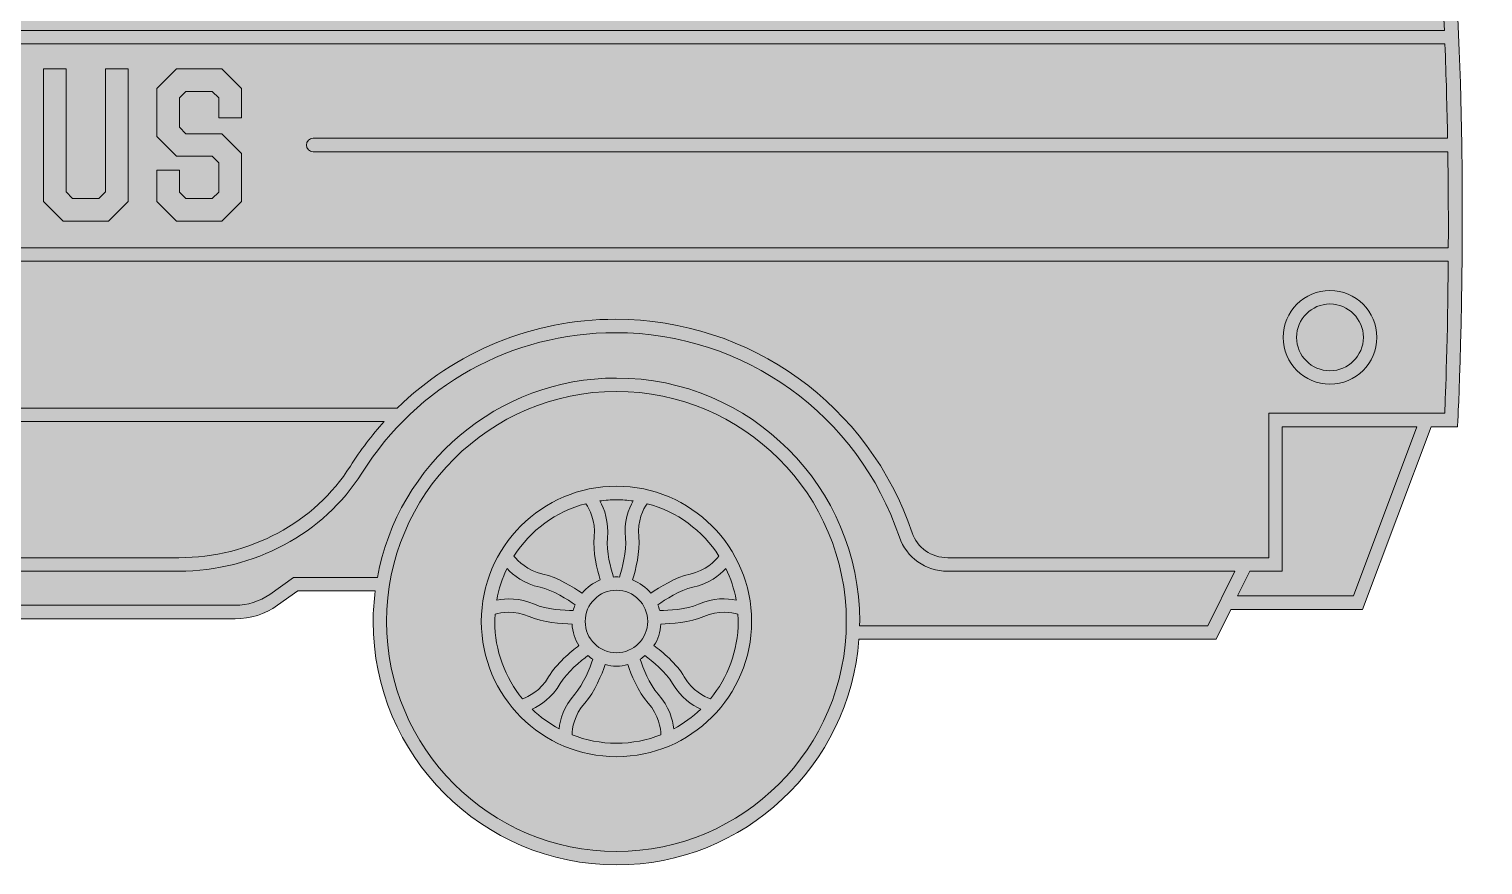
# Model space of a CAD drawing. Header units: inches. Extents: x -0.45 to 4.47, y -3.01 to -1.01.
# Drawn here: x 2.495 to 4.472, y -3.013 to -1.878 of the extents above; entities that cross this region are included whole.
import ezdxf

# ---------------------------------------------------------------- set-up
doc = ezdxf.new("R2010")
doc.units = ezdxf.units.IN
doc.header["$MEASUREMENT"] = 0
doc.layers.add('Design', color=7, linetype='Continuous', lineweight=0)

msp = doc.modelspace()

# ---------------------------------------------------------------- hatches: boundary and pattern name
at = {"layer": 'Design', "true_color": 0xf8e0c5, "transparency": 33554687}
h = msp.add_hatch(color=254, dxfattribs=at)
h.dxf.hatch_style = 2
edge = h.paths.add_edge_path()
edge.add_spline(control_points=[(4.459069381996616, -1.164921761727984), (4.459069381996616, -1.164921761727984), (4.458623464116119, -1.156270954846503), (4.458623464116119, -1.156270954846503), (4.458623464116119, -1.156270954846503), (4.324377656605671, -1.156270954846503), (4.324377656605671, -1.156270954846503), (4.309766042456759, -1.119342265573866), (4.293464399540804, -1.086161516086715), (4.275190684798366, -1.057937143841185), (4.275190684798366, -1.057937143841185), (4.272479504085014, -1.053772270837422), (4.272479504085014, -1.053772270837422), (4.272479504085014, -1.053772270837422), (1.029069045279129, -1.053772270837422), (1.029069045279129, -1.053772270837422), (1.029069045279129, -1.053772270837422), (0.9486522147118295, -1.008832666841802), (0.9486522147118295, -1.008832666841802), (0.9486522147118295, -1.008832666841802), (0.5208564368863967, -1.008832666841802), (0.5208564368863967, -1.008832666841802), (0.5208564368863967, -1.008832666841802), (0.5208564368863967, -1.131040921168467), (0.5208564368863967, -1.131040921168467), (0.5208564368863967, -1.131040921168467), (0.4136577784169555, -1.131040921168467), (0.4136577784169555, -1.131040921168467), (0.4136577784169555, -1.131040921168467), (0.4136577784169555, -1.140119809215219), (0.4136577784169555, -1.140119809215219), (0.413648860059349, -1.141085221426477), (0.4146599788533523, -1.234031229640802), (0.5208564368863967, -1.253003920660881), (0.5208564368863967, -1.253003920660881), (0.5208564368863967, -1.367689540343715), (0.5208564368863967, -1.367689540343715), (0.5208564368863967, -1.367689540343715), (0.5838735517570133, -1.367689540343715), (0.5838735517570133, -1.367689540343715), (0.5838735517570133, -1.367689540343715), (0.5757210581069911, -1.459013522267759), (0.5757210581069911, -1.459013522267759), (0.5757210581069911, -1.459013522267759), (0.5450608594393063, -1.459013522267759), (0.5450608594393063, -1.459013522267759), (0.5256991050684974, -1.459013522267759), (0.5092982454241337, -1.474130138416323), (0.5077286144848157, -1.493429464283862), (0.5077286144848157, -1.493429464283862), (0.4907658983110221, -1.702333072935099), (0.4907658983110221, -1.702333072935099), (0.4899186543380867, -1.712856734914629), (0.4935751809581082, -1.723309050033271), (0.5008079689796179, -1.731005592650515), (0.5078802265641748, -1.738532686473162), (0.5177885218686243, -1.742813498125858), (0.5280981432655255, -1.742813498125858), (0.5283300205633674, -1.742813498125858), (0.5504141035945749, -1.742386531755288), (0.5504141035945749, -1.742386531755288), (0.5504141035945749, -1.742386531755288), (0.5435269019304264, -1.819564883715543), (0.5435269019304264, -1.819564883715543), (0.5435269019304264, -1.819564883715543), (-0.241770159040243, -1.882109325632844), (-0.241770159040243, -1.882109325632844), (-0.2587685486444747, -1.883464915989533), (-0.2749732044214221, -1.888307584171633), (-0.2899382084906266, -1.896512473172618), (-0.2899382084906266, -1.896512473172618), (-0.3581903992782018, -1.933942820060843), (-0.3581903992782018, -1.933942820060843), (-0.3966285205763016, -1.955016899092722), (-0.4205029638976486, -1.99533679384649), (-0.4205029638976486, -2.039161603140883), (-0.4205029638976486, -2.039161603140883), (-0.4205029638976486, -2.337766052631195), (-0.4205029638976486, -2.337766052631195), (-0.4205029638976486, -2.337766052631195), (-0.379378187369601, -2.425094610346074), (-0.379378187369601, -2.425094610346074), (-0.4176390563102233, -2.430324112289503), (-0.4473115468726216, -2.462875002770488), (-0.4473115468726216, -2.502541627829335), (-0.4473115468726216, -2.502541627829335), (-0.4473115468726216, -2.578222810505824), (-0.4473115468726216, -2.578222810505824), (-0.4473115468726216, -2.621512518343656), (-0.4120929526716408, -2.65674003090223), (-0.3687943264762149, -2.65674003090223), (-0.3687943264762149, -2.65674003090223), (-0.2548054534816325, -2.65674003090223), (-0.2548054534816325, -2.65674003090223), (-0.2554676415341595, -2.665267095571885), (-0.2561108780767729, -2.673803078599146), (-0.2561108780767729, -2.682496247679257), (-0.2561108780767729, -2.864894497514266), (-0.1077183258078094, -3.013295968140836), (0.0746888423848304, -3.013295968140836), (0.2570960105774449, -3.013295968140836), (0.4054885628464086, -2.864894497514266), (0.4054885628464086, -2.682496247679257), (0.4054885628464086, -2.673803078599146), (0.4048453263037951, -2.665267095571885), (0.4041831382512682, -2.65674003090223), (0.4041831382512682, -2.65674003090223), (0.4428029710856739, -2.65674003090223), (0.4428029710856739, -2.65674003090223), (0.4428029710856739, -2.65674003090223), (0.4428029710856739, -2.696943987007089), (0.4428029710856739, -2.696943987007089), (0.4428029710856739, -2.696943987007089), (0.5342484656321554, -2.696943987007089), (0.5342484656321554, -2.696943987007089), (0.5342484656321554, -2.696943987007089), (0.5902145040175684, -2.735578312172593), (0.5902145040175684, -2.735578312172593), (0.5902145040175684, -2.735578312172593), (2.163573316817948, -2.735578312172593), (2.163573316817948, -2.735578312172593), (2.163573316817948, -2.735578312172593), (2.207059228523172, -2.701545859533729), (2.207059228523172, -2.701545859533729), (2.225787779503712, -2.686901916338506), (2.249207386586956, -2.678821884344036), (2.27300156468982, -2.678821884344036), (2.27300156468982, -2.678821884344036), (2.774998077828538, -2.678821884344036), (2.774998077828538, -2.678821884344036), (2.795706504198455, -2.678821884344036), (2.815612278383443, -2.672507687156313), (2.832521484411573, -2.66055708795923), (2.832521484411573, -2.66055708795923), (2.860275413293164, -2.640972374648173), (2.860275413293164, -2.640972374648173), (2.860275413293164, -2.640972374648173), (2.965573346797024, -2.640972374648173), (2.965573346797024, -2.640972374648173), (2.963854333367736, -2.654606313844118), (2.962675995368549, -2.668403013066406), (2.962675995368549, -2.682496247679257), (2.962675995368549, -2.864894497514266), (3.11107746599512, -3.013295968140836), (3.293475715830127, -3.013295968140836), (3.467698061326397, -3.013295968140836), (3.610560117082589, -2.877810508922619), (3.623048047325684, -2.70671850694738), (3.623048047325684, -2.70671850694738), (4.108720621654431, -2.70671850694738), (4.108720621654431, -2.70671850694738), (4.108720621654431, -2.70671850694738), (4.128817025733344, -2.666050796246837), (4.128817025733344, -2.666050796246837), (4.128817025733344, -2.666050796246837), (4.30806375094802, -2.666050796246837), (4.30806375094802, -2.666050796246837), (4.30806375094802, -2.666050796246837), (4.401092253970192, -2.417852903966958), (4.401092253970192, -2.417852903966958), (4.401092253970192, -2.417852903966958), (4.437023201985261, -2.417852903966958), (4.437023201985261, -2.417852903966958), (4.437023201985261, -2.417852903966958), (4.437469119865757, -2.409184260370264), (4.437469119865757, -2.409184260370264), (4.439226036314898, -2.375000195652015), (4.471574034160235, -1.70733515675949), (4.365894840868551, -1.288000670716314), (4.410730768956985, -1.253136581230326), (4.461167425624302, -1.20478793503835), (4.459069381996616, -1.164921761727984)], knot_values=[0, 0, 0, 0, 1, 1, 1, 2, 2, 2, 3, 3, 3, 4, 4, 4, 5, 5, 5, 6, 6, 6, 7, 7, 7, 8, 8, 8, 9, 9, 9, 10, 10, 10, 11, 11, 11, 12, 12, 12, 13, 13, 13, 14, 14, 14, 15, 15, 15, 16, 16, 16, 17, 17, 17, 18, 18, 18, 19, 19, 19, 20, 20, 20, 21, 21, 21, 22, 22, 22, 23, 23, 23, 24, 24, 24, 25, 25, 25, 26, 26, 26, 27, 27, 27, 28, 28, 28, 29, 29, 29, 30, 30, 30, 31, 31, 31, 32, 32, 32, 33, 33, 33, 34, 34, 34, 35, 35, 35, 36, 36, 36, 37, 37, 37, 38, 38, 38, 39, 39, 39, 40, 40, 40, 41, 41, 41, 42, 42, 42, 43, 43, 43, 44, 44, 44, 45, 45, 45, 46, 46, 46, 47, 47, 47, 48, 48, 48, 49, 49, 49, 50, 50, 50, 51, 51, 51, 52, 52, 52, 53, 53, 53, 54, 54, 54, 55, 55, 55, 56, 56, 56, 57, 57, 57, 57], degree=3, periodic=0)

# ---------------------------------------------------------------- linework, layer by layer
at = {"layer": 'Design'}
for points, knots in [([(4.459069381996616, -1.164921761727984), (4.459069381996616, -1.164921761727984), (4.458623464116119, -1.156270954846503), (4.458623464116119, -1.156270954846503), (4.458623464116119, -1.156270954846503), (4.324377656605671, -1.156270954846503), (4.324377656605671, -1.156270954846503), (4.309766042456759, -1.119342265573866), (4.293464399540804, -1.086161516086715), (4.275190684798366, -1.057937143841185), (4.275190684798366, -1.057937143841185), (4.272479504085014, -1.053772270837422), (4.272479504085014, -1.053772270837422), (4.272479504085014, -1.053772270837422), (1.029069045279129, -1.053772270837422), (1.029069045279129, -1.053772270837422), (1.029069045279129, -1.053772270837422), (0.9486522147118295, -1.008832666841802), (0.9486522147118295, -1.008832666841802), (0.9486522147118295, -1.008832666841802), (0.5208564368863967, -1.008832666841802), (0.5208564368863967, -1.008832666841802), (0.5208564368863967, -1.008832666841802), (0.5208564368863967, -1.131040921168467), (0.5208564368863967, -1.131040921168467), (0.5208564368863967, -1.131040921168467), (0.4136577784169555, -1.131040921168467), (0.4136577784169555, -1.131040921168467), (0.4136577784169555, -1.131040921168467), (0.4136577784169555, -1.140119809215219), (0.4136577784169555, -1.140119809215219), (0.413648860059349, -1.141085221426477), (0.4146599788533523, -1.234031229640802), (0.5208564368863967, -1.253003920660881), (0.5208564368863967, -1.253003920660881), (0.5208564368863967, -1.367689540343715), (0.5208564368863967, -1.367689540343715), (0.5208564368863967, -1.367689540343715), (0.5838735517570133, -1.367689540343715), (0.5838735517570133, -1.367689540343715), (0.5838735517570133, -1.367689540343715), (0.5757210581069911, -1.459013522267759), (0.5757210581069911, -1.459013522267759), (0.5757210581069911, -1.459013522267759), (0.5450608594393063, -1.459013522267759), (0.5450608594393063, -1.459013522267759), (0.5256991050684974, -1.459013522267759), (0.5092982454241337, -1.474130138416323), (0.5077286144848157, -1.493429464283862), (0.5077286144848157, -1.493429464283862), (0.4907658983110221, -1.702333072935099), (0.4907658983110221, -1.702333072935099), (0.4899186543380867, -1.712856734914629), (0.4935751809581082, -1.723309050033271), (0.5008079689796179, -1.731005592650515), (0.5078802265641748, -1.738532686473162), (0.5177885218686243, -1.742813498125858), (0.5280981432655255, -1.742813498125858), (0.5283300205633674, -1.742813498125858), (0.5504141035945749, -1.742386531755288), (0.5504141035945749, -1.742386531755288), (0.5504141035945749, -1.742386531755288), (0.5435269019304264, -1.819564883715543), (0.5435269019304264, -1.819564883715543), (0.5435269019304264, -1.819564883715543), (-0.241770159040243, -1.882109325632844), (-0.241770159040243, -1.882109325632844), (-0.2587685486444747, -1.883464915989533), (-0.2749732044214221, -1.888307584171633), (-0.2899382084906266, -1.896512473172618), (-0.2899382084906266, -1.896512473172618), (-0.3581903992782018, -1.933942820060843), (-0.3581903992782018, -1.933942820060843), (-0.3966285205763016, -1.955016899092722), (-0.4205029638976486, -1.99533679384649), (-0.4205029638976486, -2.039161603140883), (-0.4205029638976486, -2.039161603140883), (-0.4205029638976486, -2.337766052631195), (-0.4205029638976486, -2.337766052631195), (-0.4205029638976486, -2.337766052631195), (-0.379378187369601, -2.425094610346074), (-0.379378187369601, -2.425094610346074), (-0.4176390563102233, -2.430324112289503), (-0.4473115468726216, -2.462875002770488), (-0.4473115468726216, -2.502541627829335), (-0.4473115468726216, -2.502541627829335), (-0.4473115468726216, -2.578222810505824), (-0.4473115468726216, -2.578222810505824), (-0.4473115468726216, -2.621512518343656), (-0.4120929526716408, -2.65674003090223), (-0.3687943264762149, -2.65674003090223), (-0.3687943264762149, -2.65674003090223), (-0.2548054534816325, -2.65674003090223), (-0.2548054534816325, -2.65674003090223), (-0.2554676415341595, -2.665267095571885), (-0.2561108780767729, -2.673803078599146), (-0.2561108780767729, -2.682496247679257), (-0.2561108780767729, -2.864894497514266), (-0.1077183258078094, -3.013295968140836), (0.0746888423848304, -3.013295968140836), (0.2570960105774449, -3.013295968140836), (0.4054885628464086, -2.864894497514266), (0.4054885628464086, -2.682496247679257), (0.4054885628464086, -2.673803078599146), (0.4048453263037951, -2.665267095571885), (0.4041831382512682, -2.65674003090223), (0.4041831382512682, -2.65674003090223), (0.4428029710856739, -2.65674003090223), (0.4428029710856739, -2.65674003090223), (0.4428029710856739, -2.65674003090223), (0.4428029710856739, -2.696943987007089), (0.4428029710856739, -2.696943987007089), (0.4428029710856739, -2.696943987007089), (0.5342484656321554, -2.696943987007089), (0.5342484656321554, -2.696943987007089), (0.5342484656321554, -2.696943987007089), (0.5902145040175684, -2.735578312172593), (0.5902145040175684, -2.735578312172593), (0.5902145040175684, -2.735578312172593), (2.163573316817948, -2.735578312172593), (2.163573316817948, -2.735578312172593), (2.163573316817948, -2.735578312172593), (2.207059228523172, -2.701545859533729), (2.207059228523172, -2.701545859533729), (2.225787779503712, -2.686901916338506), (2.249207386586956, -2.678821884344036), (2.27300156468982, -2.678821884344036), (2.27300156468982, -2.678821884344036), (2.774998077828538, -2.678821884344036), (2.774998077828538, -2.678821884344036), (2.795706504198455, -2.678821884344036), (2.815612278383443, -2.672507687156313), (2.832521484411573, -2.66055708795923), (2.832521484411573, -2.66055708795923), (2.860275413293164, -2.640972374648173), (2.860275413293164, -2.640972374648173), (2.860275413293164, -2.640972374648173), (2.965573346797024, -2.640972374648173), (2.965573346797024, -2.640972374648173), (2.963854333367736, -2.654606313844118), (2.962675995368549, -2.668403013066406), (2.962675995368549, -2.682496247679257), (2.962675995368549, -2.864894497514266), (3.11107746599512, -3.013295968140836), (3.293475715830127, -3.013295968140836), (3.467698061326397, -3.013295968140836), (3.610560117082589, -2.877810508922619), (3.623048047325684, -2.70671850694738), (3.623048047325684, -2.70671850694738), (4.108720621654431, -2.70671850694738), (4.108720621654431, -2.70671850694738), (4.108720621654431, -2.70671850694738), (4.128817025733344, -2.666050796246837), (4.128817025733344, -2.666050796246837), (4.128817025733344, -2.666050796246837), (4.30806375094802, -2.666050796246837), (4.30806375094802, -2.666050796246837), (4.30806375094802, -2.666050796246837), (4.401092253970192, -2.417852903966958), (4.401092253970192, -2.417852903966958), (4.401092253970192, -2.417852903966958), (4.437023201985261, -2.417852903966958), (4.437023201985261, -2.417852903966958), (4.437023201985261, -2.417852903966958), (4.437469119865757, -2.409184260370264), (4.437469119865757, -2.409184260370264), (4.439226036314898, -2.375000195652015), (4.471574034160235, -1.70733515675949), (4.365894840868551, -1.288000670716314), (4.410730768956985, -1.253136581230326), (4.461167425624302, -1.20478793503835), (4.459069381996616, -1.164921761727984)], [0, 0, 0, 0, 1, 1, 1, 2, 2, 2, 3, 3, 3, 4, 4, 4, 5, 5, 5, 6, 6, 6, 7, 7, 7, 8, 8, 8, 9, 9, 9, 10, 10, 10, 11, 11, 11, 12, 12, 12, 13, 13, 13, 14, 14, 14, 15, 15, 15, 16, 16, 16, 17, 17, 17, 18, 18, 18, 19, 19, 19, 20, 20, 20, 21, 21, 21, 22, 22, 22, 23, 23, 23, 24, 24, 24, 25, 25, 25, 26, 26, 26, 27, 27, 27, 28, 28, 28, 29, 29, 29, 30, 30, 30, 31, 31, 31, 32, 32, 32, 33, 33, 33, 34, 34, 34, 35, 35, 35, 36, 36, 36, 37, 37, 37, 38, 38, 38, 39, 39, 39, 40, 40, 40, 41, 41, 41, 42, 42, 42, 43, 43, 43, 44, 44, 44, 45, 45, 45, 46, 46, 46, 47, 47, 47, 48, 48, 48, 49, 49, 49, 50, 50, 50, 51, 51, 51, 52, 52, 52, 53, 53, 53, 54, 54, 54, 55, 55, 55, 56, 56, 56, 57, 57, 57, 57]), ([(4.459069381996616, -1.164921761727984), (4.459069381996616, -1.164921761727984), (4.458623464116119, -1.156270954846503), (4.458623464116119, -1.156270954846503), (4.458623464116119, -1.156270954846503), (4.324377656605671, -1.156270954846503), (4.324377656605671, -1.156270954846503), (4.309766042456759, -1.119342265573866), (4.293464399540804, -1.086161516086715), (4.275190684798366, -1.057937143841185), (4.275190684798366, -1.057937143841185), (4.272479504085014, -1.053772270837422), (4.272479504085014, -1.053772270837422), (4.272479504085014, -1.053772270837422), (1.029069045279129, -1.053772270837422), (1.029069045279129, -1.053772270837422), (1.029069045279129, -1.053772270837422), (0.9486522147118295, -1.008832666841802), (0.9486522147118295, -1.008832666841802), (0.9486522147118295, -1.008832666841802), (0.5208564368863967, -1.008832666841802), (0.5208564368863967, -1.008832666841802), (0.5208564368863967, -1.008832666841802), (0.5208564368863967, -1.131040921168467), (0.5208564368863967, -1.131040921168467), (0.5208564368863967, -1.131040921168467), (0.4136577784169555, -1.131040921168467), (0.4136577784169555, -1.131040921168467), (0.4136577784169555, -1.131040921168467), (0.4136577784169555, -1.140119809215219), (0.4136577784169555, -1.140119809215219), (0.413648860059349, -1.141085221426477), (0.4146599788533523, -1.234031229640802), (0.5208564368863967, -1.253003920660881), (0.5208564368863967, -1.253003920660881), (0.5208564368863967, -1.367689540343715), (0.5208564368863967, -1.367689540343715), (0.5208564368863967, -1.367689540343715), (0.5838735517570133, -1.367689540343715), (0.5838735517570133, -1.367689540343715), (0.5838735517570133, -1.367689540343715), (0.5757210581069911, -1.459013522267759), (0.5757210581069911, -1.459013522267759), (0.5757210581069911, -1.459013522267759), (0.5450608594393063, -1.459013522267759), (0.5450608594393063, -1.459013522267759), (0.5256991050684974, -1.459013522267759), (0.5092982454241337, -1.474130138416323), (0.5077286144848157, -1.493429464283862), (0.5077286144848157, -1.493429464283862), (0.4907658983110221, -1.702333072935099), (0.4907658983110221, -1.702333072935099), (0.4899186543380867, -1.712856734914629), (0.4935751809581082, -1.723309050033271), (0.5008079689796179, -1.731005592650515), (0.5078802265641748, -1.738532686473162), (0.5177885218686243, -1.742813498125858), (0.5280981432655255, -1.742813498125858), (0.5283300205633674, -1.742813498125858), (0.5504141035945749, -1.742386531755288), (0.5504141035945749, -1.742386531755288), (0.5504141035945749, -1.742386531755288), (0.5435269019304264, -1.819564883715543), (0.5435269019304264, -1.819564883715543), (0.5435269019304264, -1.819564883715543), (-0.241770159040243, -1.882109325632844), (-0.241770159040243, -1.882109325632844), (-0.2587685486444747, -1.883464915989533), (-0.2749732044214221, -1.888307584171633), (-0.2899382084906266, -1.896512473172618), (-0.2899382084906266, -1.896512473172618), (-0.3581903992782018, -1.933942820060843), (-0.3581903992782018, -1.933942820060843), (-0.3966285205763016, -1.955016899092722), (-0.4205029638976486, -1.99533679384649), (-0.4205029638976486, -2.039161603140883), (-0.4205029638976486, -2.039161603140883), (-0.4205029638976486, -2.337766052631195), (-0.4205029638976486, -2.337766052631195), (-0.4205029638976486, -2.337766052631195), (-0.379378187369601, -2.425094610346074), (-0.379378187369601, -2.425094610346074), (-0.4176390563102233, -2.430324112289503), (-0.4473115468726216, -2.462875002770488), (-0.4473115468726216, -2.502541627829335), (-0.4473115468726216, -2.502541627829335), (-0.4473115468726216, -2.578222810505824), (-0.4473115468726216, -2.578222810505824), (-0.4473115468726216, -2.621512518343656), (-0.4120929526716408, -2.65674003090223), (-0.3687943264762149, -2.65674003090223), (-0.3687943264762149, -2.65674003090223), (-0.2548054534816325, -2.65674003090223), (-0.2548054534816325, -2.65674003090223), (-0.2554676415341595, -2.665267095571885), (-0.2561108780767729, -2.673803078599146), (-0.2561108780767729, -2.682496247679257), (-0.2561108780767729, -2.864894497514266), (-0.1077183258078094, -3.013295968140836), (0.0746888423848304, -3.013295968140836), (0.2570960105774449, -3.013295968140836), (0.4054885628464086, -2.864894497514266), (0.4054885628464086, -2.682496247679257), (0.4054885628464086, -2.673803078599146), (0.4048453263037951, -2.665267095571885), (0.4041831382512682, -2.65674003090223), (0.4041831382512682, -2.65674003090223), (0.4428029710856739, -2.65674003090223), (0.4428029710856739, -2.65674003090223), (0.4428029710856739, -2.65674003090223), (0.4428029710856739, -2.696943987007089), (0.4428029710856739, -2.696943987007089), (0.4428029710856739, -2.696943987007089), (0.5342484656321554, -2.696943987007089), (0.5342484656321554, -2.696943987007089), (0.5342484656321554, -2.696943987007089), (0.5902145040175684, -2.735578312172593), (0.5902145040175684, -2.735578312172593), (0.5902145040175684, -2.735578312172593), (2.163573316817948, -2.735578312172593), (2.163573316817948, -2.735578312172593), (2.163573316817948, -2.735578312172593), (2.207059228523172, -2.701545859533729), (2.207059228523172, -2.701545859533729), (2.225787779503712, -2.686901916338506), (2.249207386586956, -2.678821884344036), (2.27300156468982, -2.678821884344036), (2.27300156468982, -2.678821884344036), (2.774998077828538, -2.678821884344036), (2.774998077828538, -2.678821884344036), (2.795706504198455, -2.678821884344036), (2.815612278383443, -2.672507687156313), (2.832521484411573, -2.66055708795923), (2.832521484411573, -2.66055708795923), (2.860275413293164, -2.640972374648173), (2.860275413293164, -2.640972374648173), (2.860275413293164, -2.640972374648173), (2.965573346797024, -2.640972374648173), (2.965573346797024, -2.640972374648173), (2.963854333367736, -2.654606313844118), (2.962675995368549, -2.668403013066406), (2.962675995368549, -2.682496247679257), (2.962675995368549, -2.864894497514266), (3.11107746599512, -3.013295968140836), (3.293475715830127, -3.013295968140836), (3.467698061326397, -3.013295968140836), (3.610560117082589, -2.877810508922619), (3.623048047325684, -2.70671850694738), (3.623048047325684, -2.70671850694738), (4.108720621654431, -2.70671850694738), (4.108720621654431, -2.70671850694738), (4.108720621654431, -2.70671850694738), (4.128817025733344, -2.666050796246837), (4.128817025733344, -2.666050796246837), (4.128817025733344, -2.666050796246837), (4.30806375094802, -2.666050796246837), (4.30806375094802, -2.666050796246837), (4.30806375094802, -2.666050796246837), (4.401092253970192, -2.417852903966958), (4.401092253970192, -2.417852903966958), (4.401092253970192, -2.417852903966958), (4.437023201985261, -2.417852903966958), (4.437023201985261, -2.417852903966958), (4.437023201985261, -2.417852903966958), (4.437469119865757, -2.409184260370264), (4.437469119865757, -2.409184260370264), (4.439226036314898, -2.375000195652015), (4.471574034160235, -1.70733515675949), (4.365894840868551, -1.288000670716314), (4.410730768956985, -1.253136581230326), (4.461167425624302, -1.20478793503835), (4.459069381996616, -1.164921761727984)], [0, 0, 0, 0, 1, 1, 1, 2, 2, 2, 3, 3, 3, 4, 4, 4, 5, 5, 5, 6, 6, 6, 7, 7, 7, 8, 8, 8, 9, 9, 9, 10, 10, 10, 11, 11, 11, 12, 12, 12, 13, 13, 13, 14, 14, 14, 15, 15, 15, 16, 16, 16, 17, 17, 17, 18, 18, 18, 19, 19, 19, 20, 20, 20, 21, 21, 21, 22, 22, 22, 23, 23, 23, 24, 24, 24, 25, 25, 25, 26, 26, 26, 27, 27, 27, 28, 28, 28, 29, 29, 29, 30, 30, 30, 31, 31, 31, 32, 32, 32, 33, 33, 33, 34, 34, 34, 35, 35, 35, 36, 36, 36, 37, 37, 37, 38, 38, 38, 39, 39, 39, 40, 40, 40, 41, 41, 41, 42, 42, 42, 43, 43, 43, 44, 44, 44, 45, 45, 45, 46, 46, 46, 47, 47, 47, 48, 48, 48, 49, 49, 49, 50, 50, 50, 51, 51, 51, 52, 52, 52, 53, 53, 53, 54, 54, 54, 55, 55, 55, 56, 56, 56, 57, 57, 57, 57]), ([(4.180335033260866, -2.399588107582126), (4.180335033260866, -2.399588107582126), (4.180335033260866, -2.595898995288406), (4.180335033260866, -2.595898995288406), (4.180335033260866, -2.595898995288406), (3.743817101693088, -2.595898995288406), (3.743817101693088, -2.595898995288406), (3.721663901390431, -2.595898995288406), (3.702221881801101, -2.582253908145452), (3.695390419872031, -2.561955726225606), (3.637224891541109, -2.388440160569921), (3.475142660341159, -2.271859389894997), (3.292102288758213, -2.271859389894997), (3.179234899233101, -2.271859389894997), (3.073822141874996, -2.315806826606553), (2.995382957107696, -2.392524768355213), (2.995382957107696, -2.392524768355213), (0.6754472476941499, -2.392524768355213), (0.6754472476941499, -2.392524768355213), (0.6703994572870139, -2.392524768355213), (0.6663148495017343, -2.396609376140481), (0.6663148495017343, -2.401657166547591), (0.6663148495017343, -2.406704956954727), (0.6703994572870139, -2.410789564739995), (0.6754472476941499, -2.410789564739995), (0.6754472476941499, -2.410789564739995), (2.977756938086662, -2.410789564739995), (2.977756938086662, -2.410789564739995), (2.960890094257188, -2.42937653679347), (2.945405595857235, -2.449516417865727), (2.931729294462659, -2.4712917027647), (2.883463143078567, -2.548150108645687), (2.794119036543911, -2.595898995288406), (2.698532079682384, -2.595898995288406), (2.698532079682384, -2.595898995288406), (1.665625738034059, -2.595898995288406), (1.665625738034059, -2.595898995288406), (1.665625738034059, -2.595898995288406), (1.665625738034059, -2.650764731303701), (1.665625738034059, -2.650764731303701), (1.665625738034059, -2.67982074039633), (1.641760213070306, -2.717313515787812), (1.616414240743349, -2.717313515787812), (1.616414240743349, -2.717313515787812), (1.141797085466615, -2.717313515787812), (1.141797085466615, -2.717313515787812), (1.116451113139659, -2.717313515787812), (1.092585588175906, -2.67982074039633), (1.092585588175906, -2.650764731303701), (1.092585588175906, -2.650764731303701), (1.092585588175906, -2.607724737478949), (1.092585588175906, -2.607724737478949), (1.092585588175906, -2.607724737478949), (0.5279554495437726, -2.607724737478949), (0.5279554495437726, -2.607724737478949), (0.5279554495437726, -2.607724737478949), (0.5279554495437726, -2.678679190622283), (0.5279554495437726, -2.678679190622283), (0.5279554495437726, -2.678679190622283), (0.4610677674704928, -2.678679190622283), (0.4610677674704928, -2.678679190622283), (0.4610677674704928, -2.678679190622283), (0.4610677674704928, -2.514777614469923), (0.4610677674704928, -2.514777614469923), (0.4610677674704928, -2.483866586994458), (0.4522296750792015, -2.453793885134321), (0.4355166729185006, -2.427787954344239), (0.4355166729185006, -2.427787954344239), (0.3607094892877538, -2.311421224251969), (0.3607094892877538, -2.311421224251969), (0.3276491376283275, -2.259997974274028), (0.2714099745411305, -2.229283150665979), (0.210283551483763, -2.229283150665979), (0.210283551483763, -2.229283150665979), (-0.062359559004512, -2.229283150665979), (-0.062359559004512, -2.229283150665979), (-0.1392268832431177, -2.229283150665979), (-0.2073452986665466, -2.278227097228384), (-0.2318529453781871, -2.351090078900192), (-0.2318529453781871, -2.351090078900192), (-0.2760166522617737, -2.482368302916003), (-0.2760166522617737, -2.482368302916003), (-0.2760166522617737, -2.482368302916003), (-0.3322825704218151, -2.482368302916003), (-0.3322825704218151, -2.482368302916003), (-0.3322825704218151, -2.482368302916003), (-0.3608480698459036, -2.422477072387613), (-0.3608480698459036, -2.422477072387613), (-0.3608480698459036, -2.422477072387613), (-0.3608480698459036, -2.219134059706068), (-0.3608480698459036, -2.219134059706068), (-0.3608480698459036, -2.219134059706068), (-0.4022381675128423, -2.179788495521152), (-0.4022381675128423, -2.179788495521152), (-0.4022381675128423, -2.179788495521152), (-0.4022381675128423, -2.083164779587503), (-0.4022381675128423, -2.083164779587503), (-0.4022381675128423, -2.083164779587503), (-0.2809574223775952, -2.083164779587503), (-0.2809574223775952, -2.083164779587503), (-0.2809574223775952, -2.083164779587503), (-0.2809574223775952, -2.099467537298171), (-0.2809574223775952, -2.099467537298171), (-0.2809574223775952, -2.123743306711958), (-0.2612121786295473, -2.14348855045998), (-0.2369364092157614, -2.14348855045998), (-0.2126606398019627, -2.14348855045998), (-0.1929153960539401, -2.123743306711958), (-0.1929153960539401, -2.099467537298171), (-0.1929153960539401, -2.099467537298171), (-0.1929153960539401, -2.083164779587503), (-0.1929153960539401, -2.083164779587503), (-0.1929153960539401, -2.083164779587503), (0.5391212332711904, -2.083164779587503), (0.5391212332711904, -2.083164779587503), (0.5391212332711904, -2.083164779587503), (0.5391212332711904, -1.932123475108445), (0.5391212332711904, -1.932123475108445), (0.5391212332711904, -1.927075684701309), (0.5350366254859233, -1.922991076916029), (0.5299888350787871, -1.922991076916029), (0.5249410446716638, -1.922991076916029), (0.5208564368863967, -1.927075684701309), (0.5208564368863967, -1.932123475108445), (0.5208564368863967, -1.932123475108445), (0.5208564368863967, -2.064899983202697), (0.5208564368863967, -2.064899983202697), (0.5208564368863967, -2.064899983202697), (0.2872222225832451, -2.064899983202697), (0.2872222225832451, -2.064899983202697), (0.2872222225832451, -2.064899983202697), (0.2872222225832451, -1.858300655198869), (0.2872222225832451, -1.858300655198869), (0.2872222225832451, -1.858300655198869), (0.5603469243824545, -1.836545436604536), (0.5603469243824545, -1.836545436604536), (0.5603469243824545, -1.836545436604536), (0.5687747723236751, -1.742189213093171), (0.5687747723236751, -1.742189213093171), (0.5687747723236751, -1.742189213093171), (0.5985531683826998, -1.742189213093171), (0.5985531683826998, -1.742189213093171), (0.6169517401316523, -1.742189213093171), (0.6321486214987115, -1.728383595513251), (0.6338966195902205, -1.710074207340388), (0.6338966195902205, -1.710074207340388), (0.6543196585165939, -1.497924316519174), (0.6543196585165939, -1.497924316519174), (0.6552739227808312, -1.487980347784287), (0.6519741304652295, -1.478036379049399), (0.6452586071850672, -1.470643060590898), (0.6385430839049175, -1.463249742132398), (0.628964767832018, -1.459013522267759), (0.6189762073090731, -1.459013522267759), (0.6189762073090731, -1.459013522267759), (0.5940493977897682, -1.459013522267759), (0.5940493977897682, -1.459013522267759), (0.5940493977897682, -1.459013522267759), (0.6038328360876904, -1.349424743958909), (0.6038328360876904, -1.349424743958909), (0.6038328360876904, -1.349424743958909), (0.5391212332711904, -1.349424743958909), (0.5391212332711904, -1.349424743958909), (0.5391212332711904, -1.349424743958909), (0.5391212332711904, -1.027097463226608), (0.5391212332711904, -1.027097463226608), (0.5391212332711904, -1.027097463226608), (0.9438898117482242, -1.027097463226608), (0.9438898117482242, -1.027097463226608), (0.9438898117482242, -1.027097463226608), (1.024306642315511, -1.072037067222241), (1.024306642315511, -1.072037067222241), (1.024306642315511, -1.072037067222241), (4.262508780277281, -1.072037067222241), (4.262508780277281, -1.072037067222241), (4.306943382273276, -1.142647048802877), (4.339487583986005, -1.244665256295737), (4.363248318247845, -1.361250486149464), (4.363248318247845, -1.361250486149464), (2.91696049426087, -1.361250486149464), (2.91696049426087, -1.361250486149464), (2.91696049426087, -1.361250486149464), (2.91696049426087, -1.310799337150999), (2.91696049426087, -1.310799337150999), (2.91696049426087, -1.310799337150999), (2.813543219417978, -1.310799337150999), (2.813543219417978, -1.310799337150999), (2.813543219417978, -1.310799337150999), (2.813543219417978, -1.361250486149464), (2.813543219417978, -1.361250486149464), (2.813543219417978, -1.361250486149464), (0.7359672224340305, -1.361250486149464), (0.7359672224340305, -1.361250486149464), (0.7359672224340305, -1.361250486149464), (0.7030584828539884, -1.798954559279359), (0.7030584828539884, -1.798954559279359), (0.7030584828539884, -1.798954559279359), (1.359066113555829, -1.798954559279359), (1.359066113555829, -1.798954559279359), (1.359066113555829, -1.798954559279359), (1.359066113555829, -1.379515282534271), (1.359066113555829, -1.379515282534271), (1.359066113555829, -1.379515282534271), (4.366883663768526, -1.379515282534271), (4.366883663768526, -1.379515282534271), (4.396989809469712, -1.535035832122856), (4.412084129724235, -1.714347215430178), (4.419107336341943, -1.879335716416221), (4.419107336341943, -1.879335716416221), (0.6754472476941499, -1.879335716416221), (0.6754472476941499, -1.879335716416221), (0.6703994572870139, -1.879335716416221), (0.6663148495017343, -1.883420324201488), (0.6663148495017343, -1.888468114608611), (0.6663148495017343, -1.893515905015748), (0.6703994572870139, -1.897600512801015), (0.6754472476941499, -1.897600512801015), (0.6754472476941499, -1.897600512801015), (0.9764027992093309, -1.897600512801015), (0.9764027992093309, -1.897600512801015), (0.9764027992093309, -1.897600512801015), (0.8761102939139643, -2.071321200681748), (0.8761102939139643, -2.071321200681748), (0.8761102939139643, -2.071321200681748), (0.9357194813829639, -2.174577945087649), (0.9357194813829639, -2.174577945087649), (0.9357194813829639, -2.174577945087649), (0.6754472476941499, -2.174577945087649), (0.6754472476941499, -2.174577945087649), (0.6703994572870139, -2.174577945087649), (0.6663148495017343, -2.178662552872916), (0.6663148495017343, -2.183710343280052), (0.6663148495017343, -2.188758133687163), (0.6703994572870139, -2.192842741472456), (0.6754472476941499, -2.192842741472456), (0.6754472476941499, -2.192842741472456), (0.9462643244618094, -2.192842741472456), (0.9462643244618094, -2.192842741472456), (0.9462643244618094, -2.192842741472456), (0.9869476422881763, -2.263315603304868), (0.9869476422881763, -2.263315603304868), (0.9869476422881763, -2.263315603304868), (1.208640175751838, -2.263315603304868), (1.208640175751838, -2.263315603304868), (1.208640175751838, -2.263315603304868), (1.249323493578231, -2.192842741472456), (1.249323493578231, -2.192842741472456), (1.249323493578231, -2.192842741472456), (4.424400381583356, -2.192842741472456), (4.424400381583356, -2.192842741472456), (4.423667961464641, -2.298244350883502), (4.420714870301101, -2.374670216420427), (4.419632404646234, -2.399588107582126), (4.419632404646234, -2.399588107582126), (4.180335033260866, -2.399588107582126), (4.180335033260866, -2.399588107582126)], [0, 0, 0, 0, 1, 1, 1, 2, 2, 2, 3, 3, 3, 4, 4, 4, 5, 5, 5, 6, 6, 6, 7, 7, 7, 8, 8, 8, 9, 9, 9, 10, 10, 10, 11, 11, 11, 12, 12, 12, 13, 13, 13, 14, 14, 14, 15, 15, 15, 16, 16, 16, 17, 17, 17, 18, 18, 18, 19, 19, 19, 20, 20, 20, 21, 21, 21, 22, 22, 22, 23, 23, 23, 24, 24, 24, 25, 25, 25, 26, 26, 26, 27, 27, 27, 28, 28, 28, 29, 29, 29, 30, 30, 30, 31, 31, 31, 32, 32, 32, 33, 33, 33, 34, 34, 34, 35, 35, 35, 36, 36, 36, 37, 37, 37, 38, 38, 38, 39, 39, 39, 40, 40, 40, 41, 41, 41, 42, 42, 42, 43, 43, 43, 44, 44, 44, 45, 45, 45, 46, 46, 46, 47, 47, 47, 48, 48, 48, 49, 49, 49, 50, 50, 50, 51, 51, 51, 52, 52, 52, 53, 53, 53, 54, 54, 54, 55, 55, 55, 56, 56, 56, 57, 57, 57, 58, 58, 58, 59, 59, 59, 60, 60, 60, 61, 61, 61, 62, 62, 62, 63, 63, 63, 64, 64, 64, 65, 65, 65, 66, 66, 66, 67, 67, 67, 68, 68, 68, 69, 69, 69, 70, 70, 70, 71, 71, 71, 72, 72, 72, 73, 73, 73, 74, 74, 74, 75, 75, 75, 76, 76, 76, 77, 77, 77, 78, 78, 78, 79, 79, 79, 80, 80, 80, 81, 81, 81, 82, 82, 82, 83, 83, 83, 84, 84, 84, 85, 85, 85, 85]), ([(1.319477524126063, -2.071321200681748), (1.319477524126063, -2.071321200681748), (1.219185018830684, -1.897600512801015), (1.219185018830684, -1.897600512801015), (1.219185018830684, -1.897600512801015), (4.419860937559962, -1.897600512801015), (4.419860937559962, -1.897600512801015), (4.421596672909774, -1.941797663525651), (4.42276497775664, -1.984815361456374), (4.423501857054159, -2.02596243387845), (4.423501857054159, -2.02596243387845), (2.881019513093507, -2.02596243387845), (2.881019513093507, -2.02596243387845), (2.875971722686371, -2.02596243387845), (2.871887114901103, -2.030047041663717), (2.871887114901103, -2.035094832070853), (2.871887114901103, -2.040142622477964), (2.875971722686371, -2.044227230263257), (2.881019513093507, -2.044227230263257), (2.881019513093507, -2.044227230263257), (4.423808425597018, -2.044227230263257), (4.423808425597018, -2.044227230263257), (4.42450963146406, -2.090688529026035), (4.424674621079853, -2.134523371472773), (4.424502942695855, -2.174577945087649), (4.424502942695855, -2.174577945087649), (1.259868336657063, -2.174577945087649), (1.259868336657063, -2.174577945087649), (1.259868336657063, -2.174577945087649), (1.319477524126063, -2.071321200681748), (1.319477524126063, -2.071321200681748)], [0, 0, 0, 0, 1, 1, 1, 2, 2, 2, 3, 3, 3, 4, 4, 4, 5, 5, 5, 6, 6, 6, 7, 7, 7, 8, 8, 8, 9, 9, 9, 10, 10, 10, 10]), ([(2.598699984598624, -1.931479123771156), (2.598699984598624, -1.931479123771156), (2.629414725816584, -1.931479123771156), (2.629414725816584, -1.931479123771156), (2.629414725816584, -1.931479123771156), (2.629414725816584, -2.111603192415638), (2.629414725816584, -2.111603192415638), (2.629414725816584, -2.111603192415638), (2.602606225231713, -2.138411775390623), (2.602606225231713, -2.138411775390623), (2.602606225231713, -2.138411775390623), (2.541176578015615, -2.138411775390623), (2.541176578015615, -2.138411775390623), (2.541176578015615, -2.138411775390623), (2.514367995040654, -2.111603192415638), (2.514367995040654, -2.111603192415638), (2.514367995040654, -2.111603192415638), (2.514367995040654, -1.931479123771156), (2.514367995040654, -1.931479123771156), (2.514367995040654, -1.931479123771156), (2.545082818648678, -1.931479123771156), (2.545082818648678, -1.931479123771156), (2.545082818648678, -1.931479123771156), (2.545082818648678, -2.098760757457587), (2.545082818648678, -2.098760757457587), (2.545082818648678, -2.098760757457587), (2.554019012973665, -2.107696951782574), (2.554019012973665, -2.107696951782574), (2.554019012973665, -2.107696951782574), (2.589763790273637, -2.107696951782574), (2.589763790273637, -2.107696951782574), (2.589763790273637, -2.107696951782574), (2.598699984598624, -2.098760757457587), (2.598699984598624, -2.098760757457587), (2.598699984598624, -2.098760757457587), (2.598699984598624, -1.931479123771156), (2.598699984598624, -1.931479123771156)], [0, 0, 0, 0, 1, 1, 1, 2, 2, 2, 3, 3, 3, 4, 4, 4, 5, 5, 5, 6, 6, 6, 7, 7, 7, 8, 8, 8, 9, 9, 9, 10, 10, 10, 11, 11, 11, 12, 12, 12, 12]), ([(2.75675111815897, -1.931764511214661), (2.75675111815897, -1.931764511214661), (2.78355970113393, -1.958287706746128), (2.78355970113393, -1.958287706746128), (2.78355970113393, -1.958287706746128), (2.78355970113393, -1.99822411212267), (2.78355970113393, -1.99822411212267), (2.78355970113393, -1.99822411212267), (2.752844877525881, -1.99822411212267), (2.752844877525881, -1.99822411212267), (2.752844877525881, -1.99822411212267), (2.752844877525881, -1.97113906006181), (2.752844877525881, -1.97113906006181), (2.752844877525881, -1.97113906006181), (2.743908683200894, -1.96247933482271), (2.743908683200894, -1.96247933482271), (2.743908683200894, -1.96247933482271), (2.708163905900947, -1.96247933482271), (2.708163905900947, -1.96247933482271), (2.708163905900947, -1.96247933482271), (2.699227711575935, -1.97113906006181), (2.699227711575935, -1.97113906006181), (2.699227711575935, -1.97113906006181), (2.699227711575935, -2.010790077994834), (2.699227711575935, -2.010790077994834), (2.699227711575935, -2.010790077994834), (2.708163905900947, -2.019726272319808), (2.708163905900947, -2.019726272319808), (2.708163905900947, -2.019726272319808), (2.75675111815897, -2.019726272319808), (2.75675111815897, -2.019726272319808), (2.75675111815897, -2.019726272319808), (2.78355970113393, -2.046534855294794), (2.78355970113393, -2.046534855294794), (2.78355970113393, -2.046534855294794), (2.78355970113393, -2.111603192415638), (2.78355970113393, -2.111603192415638), (2.78355970113393, -2.111603192415638), (2.75675111815897, -2.138411775390623), (2.75675111815897, -2.138411775390623), (2.75675111815897, -2.138411775390623), (2.695321470942872, -2.138411775390623), (2.695321470942872, -2.138411775390623), (2.695321470942872, -2.138411775390623), (2.668512887967911, -2.111603192415638), (2.668512887967911, -2.111603192415638), (2.668512887967911, -2.111603192415638), (2.668512887967911, -2.06915181019316), (2.668512887967911, -2.06915181019316), (2.668512887967911, -2.06915181019316), (2.699227711575935, -2.06915181019316), (2.699227711575935, -2.06915181019316), (2.699227711575935, -2.06915181019316), (2.699227711575935, -2.09902830818588), (2.699227711575935, -2.09902830818588), (2.699227711575935, -2.09902830818588), (2.708163905900947, -2.107696951782574), (2.708163905900947, -2.107696951782574), (2.708163905900947, -2.107696951782574), (2.743908683200894, -2.107696951782574), (2.743908683200894, -2.107696951782574), (2.743908683200894, -2.107696951782574), (2.752844877525881, -2.09902830818588), (2.752844877525881, -2.09902830818588), (2.752844877525881, -2.09902830818588), (2.752844877525881, -2.059109739524552), (2.752844877525881, -2.059109739524552), (2.752844877525881, -2.059109739524552), (2.743908683200894, -2.050441095927857), (2.743908683200894, -2.050441095927857), (2.743908683200894, -2.050441095927857), (2.695321470942872, -2.050441095927857), (2.695321470942872, -2.050441095927857), (2.695321470942872, -2.050441095927857), (2.668512887967911, -2.023632512952897), (2.668512887967911, -2.023632512952897), (2.668512887967911, -2.023632512952897), (2.668512887967911, -1.958287706746128), (2.668512887967911, -1.958287706746128), (2.668512887967911, -1.958287706746128), (2.695321470942872, -1.931764511214661), (2.695321470942872, -1.931764511214661), (2.695321470942872, -1.931764511214661), (2.75675111815897, -1.931764511214661), (2.75675111815897, -1.931764511214661)], [0, 0, 0, 0, 1, 1, 1, 2, 2, 2, 3, 3, 3, 4, 4, 4, 5, 5, 5, 6, 6, 6, 7, 7, 7, 8, 8, 8, 9, 9, 9, 10, 10, 10, 11, 11, 11, 12, 12, 12, 13, 13, 13, 14, 14, 14, 15, 15, 15, 16, 16, 16, 17, 17, 17, 18, 18, 18, 19, 19, 19, 20, 20, 20, 21, 21, 21, 22, 22, 22, 23, 23, 23, 24, 24, 24, 25, 25, 25, 26, 26, 26, 27, 27, 27, 28, 28, 28, 28]), ([(4.263614656620903, -2.232832656994661), (4.228529837784056, -2.232832656994661), (4.199973256717586, -2.261389238061155), (4.199973256717586, -2.296474056897977), (4.199973256717586, -2.331558875734799), (4.228529837784056, -2.360115456801294), (4.263614656620903, -2.360115456801294), (4.298699475457725, -2.360115456801294), (4.32725605652422, -2.331558875734799), (4.32725605652422, -2.296474056897977), (4.32725605652422, -2.261389238061155), (4.298699475457725, -2.232832656994661), (4.263614656620903, -2.232832656994661)], [0, 0, 0, 0, 1, 1, 1, 2, 2, 2, 3, 3, 3, 4, 4, 4, 4]), ([(4.263614656620903, -2.341850660416487), (4.238589745167902, -2.341850660416487), (4.218238053102393, -2.321498968351003), (4.218238053102393, -2.296474056897977), (4.218238053102393, -2.271449145444951), (4.238589745167902, -2.251097453379492), (4.263614656620903, -2.251097453379492), (4.288639568073929, -2.251097453379492), (4.308991260139413, -2.271449145444951), (4.308991260139413, -2.296474056897977), (4.308991260139413, -2.321498968351003), (4.288639568073929, -2.341850660416487), (4.263614656620903, -2.341850660416487)], [0, 0, 0, 0, 1, 1, 1, 2, 2, 2, 3, 3, 3, 4, 4, 4, 4]), ([(4.09737647077481, -2.688453710562599), (4.09737647077481, -2.688453710562599), (3.623973326927675, -2.688453710562599), (3.623973326927675, -2.688453710562599), (3.624009000358126, -2.686451539279182), (3.624275436291731, -2.684507337320256), (3.624275436291731, -2.682496247679257), (3.624275436291731, -2.50009799784425), (3.475873965665161, -2.35169652721768), (3.293475715830127, -2.35169652721768), (3.131517226842005, -2.35169652721768), (2.996624838404841, -2.468790103455148), (2.968369251907688, -2.622707578263366), (2.968369251907688, -2.622707578263366), (2.854460644131601, -2.622707578263366), (2.854460644131601, -2.622707578263366), (2.854460644131601, -2.622707578263366), (2.821997822432043, -2.645645594035689), (2.821997822432043, -2.645645594035689), (2.80817436813691, -2.655402277260766), (2.791925120571906, -2.66055708795923), (2.774998077828538, -2.66055708795923), (2.774998077828538, -2.66055708795923), (2.27300156468982, -2.66055708795923), (2.27300156468982, -2.66055708795923), (2.245140615516902, -2.66055708795923), (2.21772558422448, -2.670010547025589), (2.195786424504427, -2.687169467066774), (2.195786424504427, -2.687169467066774), (2.157259119630225, -2.717313515787812), (2.157259119630225, -2.717313515787812), (2.157259119630225, -2.717313515787812), (1.65569403204088, -2.717313515787812), (1.65569403204088, -2.717313515787812), (1.672765998095377, -2.700276108369027), (1.683890534418878, -2.674081777274447), (1.683890534418878, -2.650764731303701), (1.683890534418878, -2.650764731303701), (1.683890534418878, -2.614163791673212), (1.683890534418878, -2.614163791673212), (1.683890534418878, -2.614163791673212), (2.698532079682384, -2.614163791673212), (2.698532079682384, -2.614163791673212), (2.80034405015552, -2.614163791673212), (2.895627782858304, -2.563132949430104), (2.94721156327321, -2.480994875844114), (3.022250624201812, -2.361471047157995), (3.151192238523865, -2.290124186279828), (3.292102288758213, -2.290124186279828), (3.467294505644556, -2.290124186279828), (3.622402581193657, -2.401692839978042), (3.678088806109068, -2.567770495387169), (3.687399571453675, -2.595524424268761), (3.713815746693803, -2.614163791673212), (3.743817101693088, -2.614163791673212), (3.743817101693088, -2.614163791673212), (4.134082201107199, -2.614163791673212), (4.134082201107199, -2.614163791673212), (4.134082201107199, -2.614163791673212), (4.09737647077481, -2.688453710562599), (4.09737647077481, -2.688453710562599)], [0, 0, 0, 0, 1, 1, 1, 2, 2, 2, 3, 3, 3, 4, 4, 4, 5, 5, 5, 6, 6, 6, 7, 7, 7, 8, 8, 8, 9, 9, 9, 10, 10, 10, 11, 11, 11, 12, 12, 12, 13, 13, 13, 14, 14, 14, 15, 15, 15, 16, 16, 16, 17, 17, 17, 18, 18, 18, 19, 19, 19, 20, 20, 20, 20]), ([(3.293475715830127, -2.995031171756055), (3.121137373378941, -2.995031171756055), (2.980940791753381, -2.85483459013047), (2.980940791753381, -2.682496247679257), (2.980940791753381, -2.510157905228071), (3.121137373378941, -2.369961323602486), (3.293475715830127, -2.369961323602486), (3.465814058281314, -2.369961323602486), (3.606010639906899, -2.510157905228071), (3.606010639906899, -2.682496247679257), (3.606010639906899, -2.85483459013047), (3.465814058281314, -2.995031171756055), (3.293475715830127, -2.995031171756055)], [0, 0, 0, 0, 1, 1, 1, 2, 2, 2, 3, 3, 3, 4, 4, 4, 4]), ([(4.295399683142123, -2.647785999862056), (4.295399683142123, -2.647785999862056), (4.137842403634421, -2.647785999862056), (4.137842403634421, -2.647785999862056), (4.137842403634421, -2.647785999862056), (4.154457303861414, -2.614163791673212), (4.154457303861414, -2.614163791673212), (4.154457303861414, -2.614163791673212), (4.198599829645697, -2.614163791673212), (4.198599829645697, -2.614163791673212), (4.198599829645697, -2.614163791673212), (4.198599829645697, -2.417852903966958), (4.198599829645697, -2.417852903966958), (4.198599829645697, -2.417852903966958), (4.381596724235249, -2.417852903966958), (4.381596724235249, -2.417852903966958), (4.381596724235249, -2.417852903966958), (4.295399683142123, -2.647785999862056), (4.295399683142123, -2.647785999862056)], [0, 0, 0, 0, 1, 1, 1, 2, 2, 2, 3, 3, 3, 4, 4, 4, 5, 5, 5, 6, 6, 6, 6]), ([(3.293475715830127, -2.498742407487573), (3.192145336667938, -2.498742407487573), (3.109721875638418, -2.581165868517068), (3.109721875638418, -2.682496247679257), (3.109721875638418, -2.783826626841447), (3.192145336667938, -2.866250087870967), (3.293475715830127, -2.866250087870967), (3.394806094992342, -2.866250087870967), (3.477229556021837, -2.783826626841447), (3.477229556021837, -2.682496247679257), (3.477229556021837, -2.581165868517068), (3.394806094992342, -2.498742407487573), (3.293475715830127, -2.498742407487573)], [0, 0, 0, 0, 1, 1, 1, 2, 2, 2, 3, 3, 3, 4, 4, 4, 4]), ([(3.251925087726198, -2.522498682570585), (3.256844676742705, -2.529730355797432), (3.265349445518343, -2.545676379203667), (3.263099789811247, -2.567431597798026), (3.260983909468349, -2.587811159731043), (3.267436341199021, -2.612847219131076), (3.27146075007042, -2.626005140989566), (3.261663934236088, -2.629836690377689), (3.253248349036564, -2.636189905379928), (3.246683323041072, -2.644195246129382), (3.235450651631582, -2.636316991975869), (3.21353713218966, -2.622351958753672), (3.193429580163738, -2.618052195591063), (3.172035555052616, -2.613473733753127), (3.159490770279767, -2.600452931642899), (3.154144214892691, -2.593556811621131), (3.176349810546323, -2.558893385181363), (3.211068976721157, -2.533121561278524), (3.251925087726198, -2.522498682570585)], [0, 0, 0, 0, 1, 1, 1, 2, 2, 2, 3, 3, 3, 4, 4, 4, 5, 5, 5, 6, 6, 6, 6]), ([(3.316063686066273, -2.51873402086456), (3.309990284534048, -2.5297214374398), (3.303389585108081, -2.547118923547057), (3.305693865755529, -2.569322289611287), (3.307524358654922, -2.587115527837466), (3.3011076003547, -2.610784848933791), (3.297564782794223, -2.622140147760445), (3.296188011338194, -2.622046505005528), (3.294875897974886, -2.621726558926285), (3.293475715830127, -2.621726558926285), (3.292075533685394, -2.621726558926285), (3.29076453511675, -2.622046505005528), (3.289387763660771, -2.622140147760445), (3.285844946100294, -2.610784848933791), (3.279427073005358, -2.587114413042778), (3.281257565904752, -2.569322289611287), (3.283561846552174, -2.547118923547057), (3.276961147126232, -2.5297214374398), (3.270887745594007, -2.51873402086456), (3.278293326794204, -2.51771621330234), (3.28579478033872, -2.517007203872354), (3.293475715830127, -2.517007203872354), (3.30115665132156, -2.517007203872354), (3.308658104866051, -2.51771621330234), (3.316063686066273, -2.51873402086456)], [0, 0, 0, 0, 1, 1, 1, 2, 2, 2, 3, 3, 3, 4, 4, 4, 5, 5, 5, 6, 6, 6, 7, 7, 7, 8, 8, 8, 8]), ([(3.432804987178188, -2.59355458203173), (3.427447283844104, -2.600467423973996), (3.41490584345537, -2.613475963342529), (3.393521851496542, -2.618052195591063), (3.373414299470596, -2.622351958753672), (3.351500780028699, -2.636316991975869), (3.340268108619182, -2.644195246129382), (3.333703082623691, -2.636189905379928), (3.325287497424192, -2.629836690377689), (3.315490681589835, -2.626005140989566), (3.319515090461259, -2.612847219131076), (3.325967522191932, -2.587811159731043), (3.323851641849008, -2.567431597798026), (3.321600871347224, -2.545664116461971), (3.33011678806987, -2.529710289492792), (3.335027458728745, -2.522498682570585), (3.375880225349722, -2.533121561278524), (3.41059939152453, -2.558893385181363), (3.432804987178188, -2.59355458203173)], [0, 0, 0, 0, 1, 1, 1, 2, 2, 2, 3, 3, 3, 4, 4, 4, 5, 5, 5, 6, 6, 6, 6]), ([(3.182049755853666, -2.659130150741677), (3.161653472000125, -2.650081362151846), (3.143041974463256, -2.651004412164461), (3.130710115478349, -2.653395646798571), (3.133412377834095, -2.638252275577188), (3.13819819148643, -2.623862505573823), (3.144729773640897, -2.610435918192302), (3.153304774482673, -2.619602875020468), (3.167806023956169, -2.631244676085316), (3.189612523106764, -2.635924584241037), (3.20703341990275, -2.639646883748405), (3.227426359372202, -2.652941925355182), (3.237181927802566, -2.659848078529244), (3.236158546266829, -2.66238312167982), (3.235406059843525, -2.665044136631624), (3.2347293794599, -2.667734136245674), (3.222809994514414, -2.66758921293452), (3.19837480945835, -2.666372971915507), (3.182049755853666, -2.659130150741677)], [0, 0, 0, 0, 1, 1, 1, 2, 2, 2, 3, 3, 3, 4, 4, 4, 5, 5, 5, 6, 6, 6, 6]), ([(3.352219822610979, -2.667725217888093), (3.351543142227354, -2.665038562658158), (3.350791770598738, -2.662380892090418), (3.349769503857714, -2.659848078529244), (3.359525072288079, -2.652941925355182), (3.37991801175753, -2.639646883748405), (3.397338908553516, -2.635924584241037), (3.419145407704111, -2.631244676085316), (3.433646657177607, -2.619602875020468), (3.442221658019383, -2.610435918192302), (3.448751010584424, -2.623858046395045), (3.453536824236784, -2.638243357219582), (3.456239086592555, -2.653381154467473), (3.44391503117054, -2.650991034628026), (3.425312451991278, -2.650074673383642), (3.404883839091376, -2.659130150741677), (3.388562129870807, -2.666370742326105), (3.364134748377637, -2.667576950192824), (3.352219822610979, -2.667725217888093)], [0, 0, 0, 0, 1, 1, 1, 2, 2, 2, 3, 3, 3, 4, 4, 4, 5, 5, 5, 6, 6, 6, 6]), ([(3.250970823461961, -2.682496247679257), (3.250970823461961, -2.6590588038808), (3.270038272031645, -2.639991355311091), (3.293475715830127, -2.639991355311091), (3.31691315962861, -2.639991355311091), (3.335980608198294, -2.6590588038808), (3.335980608198294, -2.682496247679257), (3.335980608198294, -2.70593369147774), (3.31691315962861, -2.725001140047424), (3.293475715830127, -2.725001140047424), (3.270038272031645, -2.725001140047424), (3.250970823461961, -2.70593369147774), (3.250970823461961, -2.682496247679257)], [0, 0, 0, 0, 1, 1, 1, 2, 2, 2, 3, 3, 3, 4, 4, 4, 4]), ([(3.128489444433499, -2.672567886070181), (3.136891652096614, -2.670132059648014), (3.154671512786383, -2.666988338590549), (3.174647519037559, -2.675825316187153), (3.193411743448526, -2.684136110684776), (3.219319572304912, -2.685759251769721), (3.233059416997447, -2.685997817835792), (3.233683702030121, -2.696732176013862), (3.236953394888814, -2.706735228867905), (3.242453791944651, -2.715268982305739), (3.231458571806494, -2.723550792141142), (3.211531616522152, -2.740009621109973), (3.201259898145103, -2.757731512475275), (3.190242382112955, -2.776740991720493), (3.173889458640739, -2.784633738205153), (3.165710209917859, -2.787553385527644), (3.142154597881067, -2.75895667185192), (3.127986672023249, -2.722352387837316), (3.127986672023249, -2.682496247679257), (3.127986672023249, -2.679145174807394), (3.128292125771395, -2.67586990797521), (3.128489444433499, -2.672567886070181)], [0, 0, 0, 0, 1, 1, 1, 2, 2, 2, 3, 3, 3, 4, 4, 4, 5, 5, 5, 6, 6, 6, 7, 7, 7, 7]), ([(3.421242336537084, -2.787550041143529), (3.413055284251337, -2.78462927902635), (3.396706819957923, -2.776737647336403), (3.385691533515152, -2.757731512475275), (3.375419815138128, -2.740009621109973), (3.355492859853761, -2.723550792141142), (3.344497639715629, -2.715268982305739), (3.349998036771441, -2.706735228867905), (3.353267729630134, -2.696732176013862), (3.353892014662834, -2.685997817835792), (3.36763074456068, -2.685759251769721), (3.393537458622353, -2.684136110684776), (3.412286075907483, -2.675825316187153), (3.432341232582454, -2.66694820598132), (3.45010325655701, -2.670132059648014), (3.458461987226781, -2.672567886070181), (3.458659305888886, -2.67586990797521), (3.458964759637031, -2.679145174807394), (3.458964759637031, -2.682496247679257), (3.458964759637031, -2.722351273042603), (3.444796833779213, -2.758954442262519), (3.421242336537084, -2.787550041143529)], [0, 0, 0, 0, 1, 1, 1, 2, 2, 2, 3, 3, 3, 4, 4, 4, 5, 5, 5, 6, 6, 6, 7, 7, 7, 7]), ([(3.254706500505764, -2.728901806706997), (3.256813462491057, -2.730665411924317), (3.258947179549219, -2.732363244254277), (3.261281559653575, -2.733832543670486), (3.257457813828371, -2.745130987967361), (3.24875461159594, -2.76795975385898), (3.236826308292872, -2.781240303134634), (3.221876911349504, -2.797905369123175), (3.217004143710457, -2.815919336700213), (3.21547464538038, -2.828377167486375), (3.202075927866391, -2.82118339727938), (3.189839941225828, -2.812143527047206), (3.178961774531267, -2.801688982339126), (3.190329336099643, -2.796370296819607), (3.205879607386981, -2.786182188045131), (3.217063227829637, -2.766899584098129), (3.226052932300287, -2.751386101035905), (3.245179464989127, -2.73599413059618), (3.254706500505764, -2.728901806706997)], [0, 0, 0, 0, 1, 1, 1, 2, 2, 2, 3, 3, 3, 4, 4, 4, 5, 5, 5, 6, 6, 6, 6]), ([(3.233040465487546, -2.836397000566951), (3.23330021265292, -2.82767038764579), (3.235788434426037, -2.809742259260751), (3.250417787212224, -2.793440616344797), (3.26412986011519, -2.778173502911562), (3.273647977274221, -2.754053804755939), (3.278117189231427, -2.741057528129128), (3.28305238537372, -2.742355149161337), (3.288138078800683, -2.74326593643223), (3.293475715830127, -2.74326593643223), (3.298813352859572, -2.74326593643223), (3.303899046286535, -2.742355149161337), (3.308834242428853, -2.741057528129128), (3.31330345438606, -2.754053804755939), (3.322821571545091, -2.778173502911562), (3.336533546370118, -2.793440616344797), (3.351169686002448, -2.80975006282367), (3.353653448596762, -2.827689339155717), (3.353910966172735, -2.836397000566951), (3.335162348887605, -2.843786974641337), (3.314818460385013, -2.847985291486161), (3.293475715830127, -2.847985291486161), (3.272134086069955, -2.847985291486161), (3.251789082772675, -2.843785859846649), (3.233040465487546, -2.836397000566951)], [0, 0, 0, 0, 1, 1, 1, 2, 2, 2, 3, 3, 3, 4, 4, 4, 5, 5, 5, 6, 6, 6, 7, 7, 7, 8, 8, 8, 8]), ([(3.332244931154516, -2.728901806706997), (3.341771966671153, -2.73599413059618), (3.360898499359993, -2.751386101035905), (3.369888203830643, -2.766899584098129), (3.381075168657414, -2.78618664722396), (3.396623210355325, -2.796374755998411), (3.407985197950185, -2.801692326723241), (3.397108146050363, -2.812145756636583), (3.384874388999175, -2.821184512074094), (3.3714767862799, -2.828377167486375), (3.369947287949823, -2.815919336700213), (3.365074520310776, -2.797905369123175), (3.350125123367383, -2.781240303134634), (3.338196820064341, -2.76795975385898), (3.329493617831909, -2.745130987967361), (3.325669872006705, -2.733832543670486), (3.328004252111061, -2.732363244254277), (3.330137969169198, -2.730665411924317), (3.332244931154516, -2.728901806706997)], [0, 0, 0, 0, 1, 1, 1, 2, 2, 2, 3, 3, 3, 4, 4, 4, 5, 5, 5, 6, 6, 6, 6])]:
    msp.add_open_spline(points, degree=3, knots=knots, dxfattribs=at)

doc.saveas('drawing.dxf')
